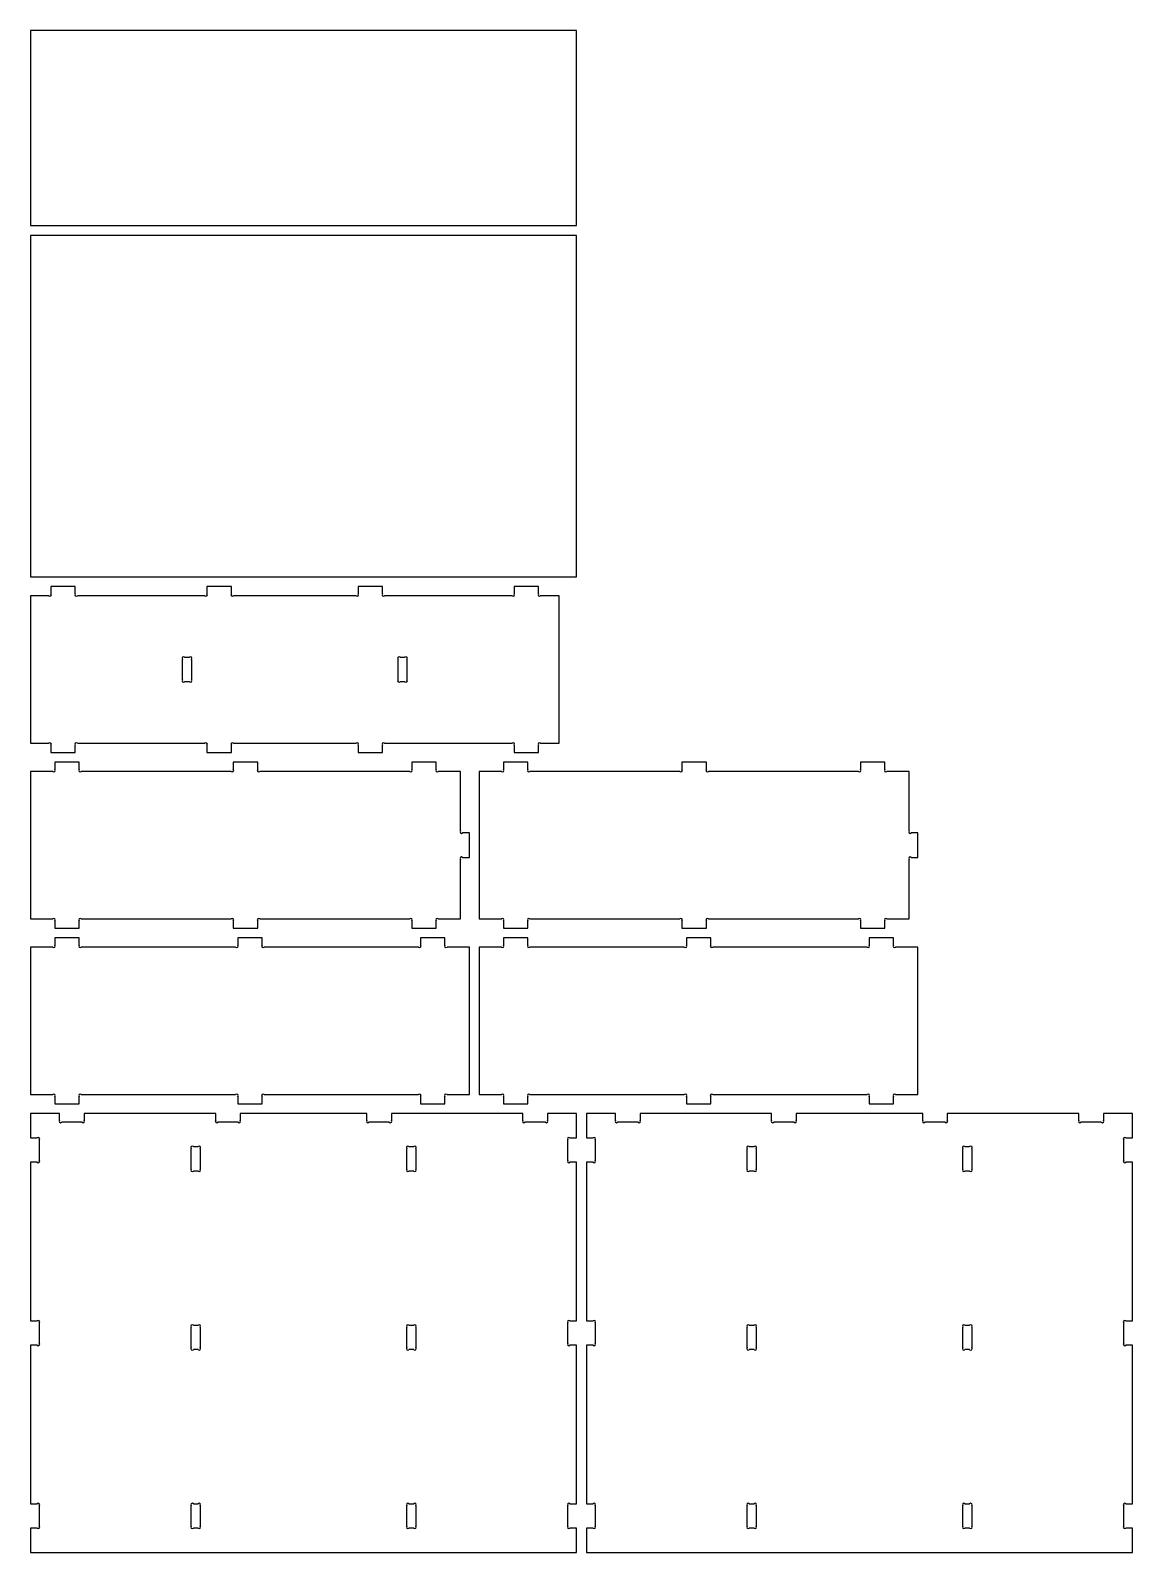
# Model space of a CAD drawing. Header units: millimetres. Extents: x 0 to 2260, y 0 to 3120.
import ezdxf

# ---------------------------------------------------------------- set-up
doc = ezdxf.new("R2010")
doc.units = ezdxf.units.MM
doc.layers.add('AUSSENKONTUR', color=1, linetype='Continuous')
doc.layers.add('INNENKONTUR', color=5, linetype='Continuous')

msp = doc.modelspace()

# ---------------------------------------------------------------- linework, layer by layer
at = {"layer": 'AUSSENKONTUR'}
for p, q in [((0, 3120), (0, 2720)), ((1120, 3120), (0, 3120)), ((1120, 2720), (1120, 3120)), ((0, 2720), (1120, 2720)), ((0, 2700), (0, 2000)), ((1120, 2700), (0, 2700)), ((1120, 2000), (1120, 2700)), ((0, 2000), (1120, 2000)), ((92, 1980), (42, 1980)), ((42, 1980), (42, 1965.2)), ((92, 1965.2), (92, 1980)), ((412, 1980), (362, 1980)), ((362, 1980), (362, 1965.2)), ((412, 1965.2), (412, 1980)), ((722, 1980), (672, 1980)), ((672, 1980), (672, 1965.2)), ((722, 1965.2), (722, 1980)), ((1042, 1980), (992, 1980)), ((992, 1980), (992, 1965.2)), ((1042, 1965.2), (1042, 1980)), ((0, 1961), (0, 1659)), ((37.8, 1961), (0, 1961)), ((357.8, 1961), (96.2, 1961)), ((667.8, 1961), (416.2, 1961)), ((987.8, 1961), (726.2, 1961)), ((1084, 1961), (1046.2, 1961)), ((1084, 1659), (1084, 1961)), ((0, 1659), (37.8, 1659)), ((42, 1654.8), (42, 1640)), ((92, 1640), (92, 1654.8)), ((96.2, 1659), (357.8, 1659)), ((362, 1654.8), (362, 1640)), ((412, 1640), (412, 1654.8)), ((416.2, 1659), (667.8, 1659)), ((672, 1654.8), (672, 1640)), ((722, 1640), (722, 1654.8)), ((726.2, 1659), (987.8, 1659)), ((992, 1654.8), (992, 1640)), ((1042, 1640), (1042, 1654.8)), ((1046.2, 1659), (1084, 1659)), ((42, 1640), (92, 1640)), ((362, 1640), (412, 1640)), ((672, 1640), (722, 1640)), ((992, 1640), (1042, 1640)), ((0, 1601), (0, 1299)), ((45.8, 1601), (0, 1601)), ((100, 1620), (50, 1620)), ((50, 1620), (50, 1605.2)), ((100, 1605.2), (100, 1620)), ((411.8, 1601), (104.2, 1601)), ((466, 1620), (416, 1620)), ((416, 1620), (416, 1605.2)), ((466, 1605.2), (466, 1620)), ((777.8, 1601), (470.2, 1601)), ((832, 1620), (782, 1620)), ((782, 1620), (782, 1605.2)), ((832, 1605.2), (832, 1620)), ((882, 1601), (836.2, 1601)), ((882, 1479.2), (882, 1601)), ((920, 1601), (920, 1299)), ((965.8, 1601), (920, 1601)), ((1020, 1620), (970, 1620)), ((970, 1620), (970, 1605.2)), ((1020, 1605.2), (1020, 1620)), ((1331.8, 1601), (1024.2, 1601)), ((1386, 1620), (1336, 1620)), ((1336, 1620), (1336, 1605.2)), ((1386, 1605.2), (1386, 1620)), ((1697.8, 1601), (1390.2, 1601)), ((1752, 1620), (1702, 1620)), ((1702, 1620), (1702, 1605.2)), ((1752, 1605.2), (1752, 1620)), ((1802, 1601), (1756.2, 1601)), ((1802, 1479.2), (1802, 1601)), ((900, 1475), (886.2, 1475)), ((900, 1425), (900, 1475)), ((1820, 1475), (1806.2, 1475)), ((1820, 1425), (1820, 1475)), ((882, 1299), (882, 1420.8)), ((886.2, 1425), (900, 1425)), ((1802, 1299), (1802, 1420.8)), ((1806.2, 1425), (1820, 1425)), ((0, 1299), (45.8, 1299)), ((50, 1294.8), (50, 1280)), ((50, 1280), (100, 1280)), ((100, 1280), (100, 1294.8)), ((104.2, 1299), (411.8, 1299)), ((416, 1294.8), (416, 1280)), ((416, 1280), (466, 1280)), ((466, 1280), (466, 1294.8)), ((470.2, 1299), (777.8, 1299)), ((782, 1294.8), (782, 1280)), ((782, 1280), (832, 1280)), ((832, 1280), (832, 1294.8)), ((836.2, 1299), (882, 1299)), ((920, 1299), (965.8, 1299)), ((970, 1294.8), (970, 1280)), ((970, 1280), (1020, 1280)), ((1020, 1280), (1020, 1294.8)), ((1024.2, 1299), (1331.8, 1299)), ((1336, 1294.8), (1336, 1280)), ((1336, 1280), (1386, 1280)), ((1386, 1280), (1386, 1294.8)), ((1390.2, 1299), (1697.8, 1299)), ((1702, 1294.8), (1702, 1280)), ((1702, 1280), (1752, 1280)), ((1752, 1280), (1752, 1294.8)), ((1756.2, 1299), (1802, 1299)), ((100, 1260), (50, 1260)), ((50, 1260), (50, 1245.2)), ((100, 1245.2), (100, 1260)), ((475, 1260), (425, 1260)), ((425, 1260), (425, 1245.2)), ((475, 1245.2), (475, 1260)), ((850, 1260), (800, 1260)), ((800, 1260), (800, 1245.2)), ((850, 1245.2), (850, 1260)), ((1020, 1260), (970, 1260)), ((970, 1260), (970, 1245.2)), ((1020, 1245.2), (1020, 1260)), ((1395, 1260), (1345, 1260)), ((1345, 1260), (1345, 1245.2)), ((1395, 1245.2), (1395, 1260)), ((1770, 1260), (1720, 1260)), ((1720, 1260), (1720, 1245.2)), ((1770, 1245.2), (1770, 1260)), ((0, 1241), (0, 939)), ((45.8, 1241), (0, 1241)), ((420.8, 1241), (104.2, 1241)), ((795.8, 1241), (479.2, 1241)), ((900, 1241), (854.2, 1241)), ((900, 939), (900, 1241)), ((920, 1241), (920, 939)), ((965.8, 1241), (920, 1241)), ((1340.8, 1241), (1024.2, 1241)), ((1715.8, 1241), (1399.2, 1241)), ((1820, 1241), (1774.2, 1241)), ((1820, 939), (1820, 1241)), ((0, 939), (45.8, 939)), ((104.2, 939), (420.8, 939)), ((479.2, 939), (795.8, 939)), ((854.2, 939), (900, 939)), ((920, 939), (965.8, 939)), ((1024.2, 939), (1340.8, 939)), ((1399.2, 939), (1715.8, 939)), ((1774.2, 939), (1820, 939)), ((50, 934.8), (50, 920)), ((50, 920), (100, 920)), ((100, 920), (100, 934.8)), ((425, 934.8), (425, 920)), ((425, 920), (475, 920)), ((475, 920), (475, 934.8)), ((800, 934.8), (800, 920)), ((800, 920), (850, 920)), ((850, 920), (850, 934.8)), ((970, 934.8), (970, 920)), ((970, 920), (1020, 920)), ((1020, 920), (1020, 934.8)), ((1345, 934.8), (1345, 920)), ((1345, 920), (1395, 920)), ((1395, 920), (1395, 934.8)), ((1720, 934.8), (1720, 920)), ((1720, 920), (1770, 920)), ((1770, 920), (1770, 934.8)), ((59.9, 900), (0, 900)), ((0, 900), (0, 850.1)), ((59.9, 886.1), (59.9, 900)), ((105.9, 881.9), (64.1, 881.9)), ((379.9, 900), (110.1, 900)), ((110.1, 900), (110.1, 886.1)), ((379.9, 886.1), (379.9, 900)), ((425.9, 881.9), (384.1, 881.9)), ((689.9, 900), (430.1, 900)), ((430.1, 900), (430.1, 886.1)), ((689.9, 886.1), (689.9, 900)), ((735.9, 881.9), (694.1, 881.9)), ((1009.9, 900), (740.1, 900)), ((740.1, 900), (740.1, 886.1)), ((1009.9, 886.1), (1009.9, 900)), ((1055.9, 881.9), (1014.1, 881.9)), ((1120, 900), (1060.1, 900)), ((1060.1, 900), (1060.1, 886.1)), ((1120, 850.1), (1120, 900)), ((1199.9, 900), (1140, 900)), ((1140, 900), (1140, 850.1)), ((1199.9, 886.1), (1199.9, 900)), ((1245.9, 881.9), (1204.1, 881.9)), ((1519.9, 900), (1250.1, 900)), ((1250.1, 900), (1250.1, 886.1)), ((1519.9, 886.1), (1519.9, 900)), ((1565.9, 881.9), (1524.1, 881.9)), ((1829.9, 900), (1570.1, 900)), ((1570.1, 900), (1570.1, 886.1)), ((1829.9, 886.1), (1829.9, 900)), ((1875.9, 881.9), (1834.1, 881.9)), ((2149.9, 900), (1880.1, 900)), ((1880.1, 900), (1880.1, 886.1)), ((2149.9, 886.1), (2149.9, 900)), ((2195.9, 881.9), (2154.1, 881.9)), ((2260, 900), (2200.1, 900)), ((2200.1, 900), (2200.1, 886.1)), ((2260, 850.1), (2260, 900)), ((0, 850.1), (13.9, 850.1)), ((18.1, 845.9), (18.1, 804.1)), ((1101.9, 804.1), (1101.9, 845.9)), ((1106.1, 850.1), (1120, 850.1)), ((1140, 850.1), (1153.9, 850.1)), ((1158.1, 845.9), (1158.1, 804.1)), ((2241.9, 804.1), (2241.9, 845.9)), ((2246.1, 850.1), (2260, 850.1)), ((13.9, 799.9), (0, 799.9)), ((0, 799.9), (0, 475.1)), ((1120, 799.9), (1106.1, 799.9)), ((1120, 475.1), (1120, 799.9)), ((1153.9, 799.9), (1140, 799.9)), ((1140, 799.9), (1140, 475.1)), ((2260, 799.9), (2246.1, 799.9)), ((2260, 475.1), (2260, 799.9)), ((0, 475.1), (13.9, 475.1)), ((18.1, 470.9), (18.1, 429.1)), ((1101.9, 429.1), (1101.9, 470.9)), ((1106.1, 475.1), (1120, 475.1)), ((1140, 475.1), (1153.9, 475.1)), ((1158.1, 470.9), (1158.1, 429.1)), ((2241.9, 429.1), (2241.9, 470.9)), ((2246.1, 475.1), (2260, 475.1)), ((13.9, 424.9), (0, 424.9)), ((0, 424.9), (0, 100.1)), ((1120, 424.9), (1106.1, 424.9)), ((1120, 100.1), (1120, 424.9)), ((1153.9, 424.9), (1140, 424.9)), ((1140, 424.9), (1140, 100.1)), ((2260, 424.9), (2246.1, 424.9)), ((2260, 100.1), (2260, 424.9)), ((0, 100.1), (13.9, 100.1)), ((18.1, 95.9), (18.1, 54.1)), ((1101.9, 54.1), (1101.9, 95.9)), ((1106.1, 100.1), (1120, 100.1)), ((1140, 100.1), (1153.9, 100.1)), ((1158.1, 95.9), (1158.1, 54.1)), ((2241.9, 54.1), (2241.9, 95.9)), ((2246.1, 100.1), (2260, 100.1)), ((0, 49.9), (0, 0)), ((13.9, 49.9), (0, 49.9)), ((1120, 49.9), (1106.1, 49.9)), ((1120, 0), (1120, 49.9)), ((1140, 49.9), (1140, 0)), ((1153.9, 49.9), (1140, 49.9)), ((2260, 49.9), (2246.1, 49.9)), ((2260, 0), (2260, 49.9)), ((0, 0), (1120, 0)), ((1140, 0), (2260, 0))]:
    msp.add_line(p, q, dxfattribs=at)
for centre, start, end in [((39.9, 1963.1), -135, 45), ((94.1, 1963.1), -225, -45), ((359.9, 1963.1), -135, 45), ((414.1, 1963.1), -225, -45), ((669.9, 1963.1), -135, 45), ((724.1, 1963.1), -225, -45), ((989.9, 1963.1), -135, 45), ((1044.1, 1963.1), -225, -45), ((39.9, 1656.9), -45, 135), ((94.1, 1656.9), -315, -135), ((359.9, 1656.9), -45, 135), ((414.1, 1656.9), -315, -135), ((669.9, 1656.9), -45, 135), ((724.1, 1656.9), -315, -135), ((989.9, 1656.9), -45, 135), ((1044.1, 1656.9), -315, -135), ((47.9, 1603.1), -135, 45), ((102.1, 1603.1), -225, -45), ((413.9, 1603.1), -135, 45), ((468.1, 1603.1), -225, -45), ((779.9, 1603.1), -135, 45), ((834.1, 1603.1), -225, -45), ((967.9, 1603.1), -135, 45), ((1022.1, 1603.1), -225, -45), ((1333.9, 1603.1), -135, 45), ((1388.1, 1603.1), -225, -45), ((1699.9, 1603.1), -135, 45), ((1754.1, 1603.1), -225, -45), ((884.1, 1477.1), -225, -45), ((1804.1, 1477.1), -225, -45), ((884.1, 1422.9), -315, -135), ((1804.1, 1422.9), -315, -135), ((47.9, 1296.9), -45, 135), ((102.1, 1296.9), -315, -135), ((413.9, 1296.9), -45, 135), ((468.1, 1296.9), -315, -135), ((779.9, 1296.9), -45, 135), ((834.1, 1296.9), -315, -135), ((967.9, 1296.9), -45, 135), ((1022.1, 1296.9), -315, -135), ((1333.9, 1296.9), -45, 135), ((1388.1, 1296.9), -315, -135), ((1699.9, 1296.9), -45, 135), ((1754.1, 1296.9), -315, -135), ((47.9, 1243.1), -135, 45), ((102.1, 1243.1), -225, -45), ((422.9, 1243.1), -135, 45), ((477.1, 1243.1), -225, -45), ((797.9, 1243.1), -135, 45), ((852.1, 1243.1), -225, -45), ((967.9, 1243.1), -135, 45), ((1022.1, 1243.1), -225, -45), ((1342.9, 1243.1), -135, 45), ((1397.1, 1243.1), -225, -45), ((1717.9, 1243.1), -135, 45), ((1772.1, 1243.1), -225, -45), ((47.9, 936.9), -45, 135), ((102.1, 936.9), -315, -135), ((422.9, 936.9), -45, 135), ((477.1, 936.9), -315, -135), ((797.9, 936.9), -45, 135), ((852.1, 936.9), -315, -135), ((967.9, 936.9), -45, 135), ((1022.1, 936.9), -315, -135), ((1342.9, 936.9), -45, 135), ((1397.1, 936.9), -315, -135), ((1717.9, 936.9), -45, 135), ((1772.1, 936.9), -315, -135), ((62, 884), -225, -45), ((108, 884), -135, 45), ((382, 884), -225, -45), ((428, 884), -135, 45), ((692, 884), -225, -45), ((738, 884), -135, 45), ((1012, 884), -225, -45), ((1058, 884), -135, 45), ((1202, 884), -225, -45), ((1248, 884), -135, 45), ((1522, 884), -225, -45), ((1568, 884), -135, 45), ((1832, 884), -225, -45), ((1878, 884), -135, 45), ((2152, 884), -225, -45), ((2198, 884), -135, 45), ((16, 848), -45, 135), ((1104, 848), -315, -135), ((1156, 848), -45, 135), ((2244, 848), -315, -135), ((16, 802), -135, 45), ((1104, 802), -225, -45), ((1156, 802), -135, 45), ((2244, 802), -225, -45), ((16, 473), -45, 135), ((1104, 473), -315, -135), ((1156, 473), -45, 135), ((2244, 473), -315, -135), ((16, 427), -135, 45), ((1104, 427), -225, -45), ((1156, 427), -135, 45), ((2244, 427), -225, -45), ((16, 98), -45, 135), ((1104, 98), -315, -135), ((1156, 98), -45, 135), ((2244, 98), -315, -135), ((16, 52), -135, 45), ((1104, 52), -225, -45), ((1156, 52), -135, 45), ((2244, 52), -225, -45)]:
    msp.add_arc(centre, 3, start, end, dxfattribs=at)
at = {"layer": 'INNENKONTUR'}
for p, q in [((311.9, 1789.1), (311.9, 1830.9)), ((316.1, 1835.1), (325.9, 1835.1)), ((330.1, 1830.9), (330.1, 1789.1)), ((753.9, 1789.1), (753.9, 1830.9)), ((758.1, 1835.1), (767.9, 1835.1)), ((772.1, 1830.9), (772.1, 1789.1)), ((325.9, 1784.9), (316.1, 1784.9)), ((767.9, 1784.9), (758.1, 1784.9)), ((329.9, 786.1), (329.9, 827.9)), ((334.1, 832.1), (343.9, 832.1)), ((348.1, 827.9), (348.1, 786.1)), ((771.9, 786.1), (771.9, 827.9)), ((776.1, 832.1), (785.9, 832.1)), ((790.1, 827.9), (790.1, 786.1)), ((1469.9, 786.1), (1469.9, 827.9)), ((1474.1, 832.1), (1483.9, 832.1)), ((1488.1, 827.9), (1488.1, 786.1)), ((1911.9, 786.1), (1911.9, 827.9)), ((1916.1, 832.1), (1925.9, 832.1)), ((1930.1, 827.9), (1930.1, 786.1)), ((343.9, 781.9), (334.1, 781.9)), ((785.9, 781.9), (776.1, 781.9)), ((1483.9, 781.9), (1474.1, 781.9)), ((1925.9, 781.9), (1916.1, 781.9)), ((329.9, 420.1), (329.9, 461.9)), ((334.1, 466.1), (343.9, 466.1)), ((348.1, 461.9), (348.1, 420.1)), ((771.9, 420.1), (771.9, 461.9)), ((776.1, 466.1), (785.9, 466.1)), ((790.1, 461.9), (790.1, 420.1)), ((1469.9, 420.1), (1469.9, 461.9)), ((1474.1, 466.1), (1483.9, 466.1)), ((1488.1, 461.9), (1488.1, 420.1)), ((1911.9, 420.1), (1911.9, 461.9)), ((1916.1, 466.1), (1925.9, 466.1)), ((1930.1, 461.9), (1930.1, 420.1)), ((343.9, 415.9), (334.1, 415.9)), ((785.9, 415.9), (776.1, 415.9)), ((1483.9, 415.9), (1474.1, 415.9)), ((1925.9, 415.9), (1916.1, 415.9)), ((329.9, 54.1), (329.9, 95.9)), ((334.1, 100.1), (343.9, 100.1)), ((348.1, 95.9), (348.1, 54.1)), ((771.9, 54.1), (771.9, 95.9)), ((776.1, 100.1), (785.9, 100.1)), ((790.1, 95.9), (790.1, 54.1)), ((1469.9, 54.1), (1469.9, 95.9)), ((1474.1, 100.1), (1483.9, 100.1)), ((1488.1, 95.9), (1488.1, 54.1)), ((1911.9, 54.1), (1911.9, 95.9)), ((1916.1, 100.1), (1925.9, 100.1)), ((1930.1, 95.9), (1930.1, 54.1)), ((343.9, 49.9), (334.1, 49.9)), ((785.9, 49.9), (776.1, 49.9)), ((1483.9, 49.9), (1474.1, 49.9)), ((1925.9, 49.9), (1916.1, 49.9))]:
    msp.add_line(p, q, dxfattribs=at)
for centre, start, end in [((314, 1833), -315, -135), ((328, 1833), -45, 135), ((756, 1833), -315, -135), ((770, 1833), -45, 135), ((314, 1787), -225, -45), ((328, 1787), -135, 45), ((756, 1787), -225, -45), ((770, 1787), -135, 45), ((332, 830), -315, -135), ((346, 830), -45, 135), ((774, 830), -315, -135), ((788, 830), -45, 135), ((1472, 830), -315, -135), ((1486, 830), -45, 135), ((1914, 830), -315, -135), ((1928, 830), -45, 135), ((332, 784), -225, -45), ((346, 784), -135, 45), ((774, 784), -225, -45), ((788, 784), -135, 45), ((1472, 784), -225, -45), ((1486, 784), -135, 45), ((1914, 784), -225, -45), ((1928, 784), -135, 45), ((332, 464), -315, -135), ((346, 464), -45, 135), ((774, 464), -315, -135), ((788, 464), -45, 135), ((1472, 464), -315, -135), ((1486, 464), -45, 135), ((1914, 464), -315, -135), ((1928, 464), -45, 135), ((332, 418), -225, -45), ((346, 418), -135, 45), ((774, 418), -225, -45), ((788, 418), -135, 45), ((1472, 418), -225, -45), ((1486, 418), -135, 45), ((1914, 418), -225, -45), ((1928, 418), -135, 45), ((332, 98), -315, -135), ((346, 98), -45, 135), ((774, 98), -315, -135), ((788, 98), -45, 135), ((1472, 98), -315, -135), ((1486, 98), -45, 135), ((1914, 98), -315, -135), ((1928, 98), -45, 135), ((332, 52), -225, -45), ((346, 52), -135, 45), ((774, 52), -225, -45), ((788, 52), -135, 45), ((1472, 52), -225, -45), ((1486, 52), -135, 45), ((1914, 52), -225, -45), ((1928, 52), -135, 45)]:
    msp.add_arc(centre, 3, start, end, dxfattribs=at)

doc.saveas('drawing.dxf')
